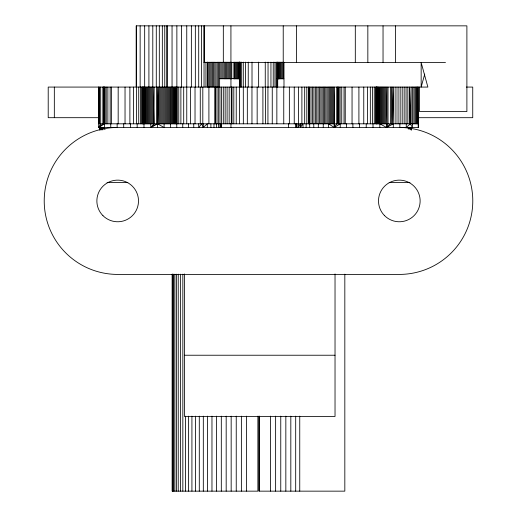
<?xml version="1.0" encoding="UTF-8"?>
<svg xmlns="http://www.w3.org/2000/svg" width="517" height="517" viewBox="0 0 517 517"><rect width="100%" height="100%" fill="white"/><g stroke="black" fill="none" stroke-linecap="round" stroke-linejoin="round"><path stroke-width="0.78" d="M54.33 117.689L54.33 87.076M98.708 87.076L98.708 123.809L418.292 123.809L418.292 127.479L98.708 127.479L98.708 87.076L99.613 123.809L99.613 87.076M172.174 274.172L172.174 491.15L257.886 491.15L257.886 416.14M172.342 491.15L172.348 274.172M172.852 491.15L172.852 274.172M173.706 491.15L173.706 274.172M174.888 491.15L174.888 274.172M176.4 491.15L176.4 274.172M178.236 491.15L178.236 274.172M180.381 491.15L180.381 274.172M182.837 491.15L182.837 274.172M185.59 491.15L185.59 416.133M188.621 491.15L188.621 416.133M191.923 491.15L191.923 416.133M195.484 491.15L195.484 416.133M199.291 491.15L199.291 416.133M203.317 491.15L203.317 416.133M259.114 491.15L259.114 416.14L259.114 491.15L344.826 491.15L344.826 274.172M270.443 491.15L270.443 416.14M275.626 491.15L275.626 416.14M280.763 491.15L280.763 416.14M285.836 491.15L285.836 416.14M290.819 491.15L290.819 416.14M295.692 491.15L295.692 416.14M150.777 123.809L150.777 127.479L154.008 123.809L154.156 87.076M157.498 127.479L157.64 87.076L158.648 123.809L158.648 87.076M207.298 127.479L207.298 123.809L203.22 127.479L203.33 123.809M328.579 127.479L328.579 123.809L334.253 127.479L334.57 87.076M303.02 127.479L303.02 123.809L300.461 127.479L301.081 123.809M424.735 74.067L421.161 87.076L421.161 62.583L427.882 87.076L48.21 87.076L48.21 117.689L98.921 117.689M379.827 127.479L379.827 123.809L386.6 127.479L388.028 123.809L388.028 87.076M104.596 127.479L104.596 123.809L98.708 127.479L100.692 123.809L100.692 87.076M334.253 123.809L334.253 127.479L336.729 123.809L336.729 87.076M386.6 123.809L386.6 127.479L390.484 123.809L390.484 87.076M98.708 127.479L102.851 123.809L102.851 87.076M334.253 127.479L340.225 123.809L340.225 127.479M386.6 127.479L393.295 123.809L393.295 127.479M157.498 123.809L150.777 127.479L156.612 123.809L156.612 87.076L157.498 123.809L164.102 127.479L164.102 123.809M204.008 62.583L445.492 62.583M219.731 78.5L239.377 78.5M277.093 78.5L283.885 78.5M466.334 87.076L472.738 87.076L472.738 117.689L418.292 117.689M107.038 182.585L127.867 182.585M389.133 182.585L409.962 182.585M184.42 355.231L335.029 355.231M105.067 129.541L102.599 127.479L102.864 129.877M203.22 127.479L201.727 123.809L198.69 127.479L198.69 123.809M101.746 127.479L102.011 129.877M101.009 127.479L101.28 129.877M100.408 127.479L100.673 129.877M99.93 127.479L100.201 129.877M99.594 127.479L99.859 129.877M99.387 127.479L99.652 129.877M99.316 127.479L99.587 129.877M221.037 126.012L221.153 127.479L221.153 123.518M300.461 127.479L300.435 123.518L300.461 127.479L300.228 123.809L298.458 127.479L298.432 87.076M334.57 123.809L333.588 87.076L333.588 123.809M154.008 123.809L153.071 87.076L153.071 123.809M104.169 105.442L103.736 87.076L103.736 123.809M221.153 127.479L220.862 123.809M381.139 87.076L381.152 123.809M327.035 87.076L327.048 123.809M147.267 87.076L147.274 123.809M419.52 87.076L419.52 111.562L466.89 111.562L466.89 25.85L136.191 25.85L136.191 87.076M418.201 87.076L418.292 127.479M417.923 87.076L417.923 123.809M417.458 87.076L417.458 123.809M416.818 87.076L416.818 123.809M415.998 87.076L415.998 123.809M415.015 87.076L415.015 123.809M413.865 87.076L413.865 123.809M412.566 87.076L412.566 123.809M412.404 123.809L412.404 127.479L410.317 123.809L409.548 87.076L409.548 123.809M411.558 127.479L411.558 129.877M411.493 127.479L411.493 129.877M411.286 127.479L411.286 129.877M411.118 123.809L411.118 87.076L410.317 123.809L406.246 127.479L406.246 123.809M410.944 127.479L410.944 129.877M410.472 127.479L410.472 129.076M409.865 127.479L409.865 129.076M409.134 127.479L409.134 129.076M408.281 127.479L408.281 129.076M407.848 87.076L407.848 123.809M406.052 87.076L406.052 123.809M404.152 87.076L404.152 123.809M402.181 87.076L402.181 123.809M400.145 87.076L400.145 123.809M399.861 123.809L399.861 127.479M398.058 87.076L398.058 123.809M395.938 87.076L395.938 123.809M395.57 25.85L395.57 62.583M393.805 87.076L393.805 123.809L392.758 87.076L392.5 123.809L391.518 87.076L391.518 123.809M386.949 87.076L386.949 123.809L385.921 87.076L385.921 123.809M384.906 87.076L384.906 123.809M383.911 87.076L383.911 123.809M383.039 25.85L383.039 62.583M382.948 87.076L382.948 123.809M382.024 87.076L382.024 123.809M380.279 87.076L380.279 123.809M379.459 87.076L379.459 123.809M378.767 87.076L378.767 123.809M378.127 87.076L378.127 123.809M377.546 87.076L377.546 123.809M377.022 87.076L377.022 123.809M376.919 87.076L376.919 123.809M376.809 87.076L376.809 123.809M376.686 87.076L376.686 123.809M376.227 87.076L376.227 123.809M375.471 87.076L375.471 123.809M374.282 87.076L374.282 123.809M373.016 123.809L373.016 127.479M372.595 87.076L372.595 123.809M370.327 87.076L370.327 123.809M367.839 25.85L367.839 62.583M367.406 87.076L367.406 123.809M366.223 123.809L366.223 127.479M363.761 87.076L363.761 123.809M359.502 123.809L359.502 127.479M358.908 87.076L358.908 123.809M355.308 25.85L355.308 62.583M352.898 123.809L352.898 127.479M352.051 87.076L352.051 123.809M346.455 123.809L346.455 127.479M345.246 87.076L345.246 123.809M344.031 87.076L344.031 123.809M341.75 87.076L341.75 123.809M340.076 87.076L340.076 123.809M338.926 87.076L338.926 123.809M338.221 87.076L338.221 123.809M337.821 87.076L337.756 123.809M337.614 87.076L337.614 123.809M335.029 273.945L335.029 416.456L184.42 416.456L184.42 273.945M332.605 87.076L332.605 123.809M331.565 87.076L331.565 123.809M330.473 87.076L330.473 123.809M329.361 87.076L329.361 123.809M328.217 87.076L328.217 123.809M325.794 87.076L325.794 123.809M324.514 87.076L324.514 123.809M323.332 87.076L323.332 123.809M323.254 123.809L323.254 127.479M322.11 87.076L322.11 123.809M320.863 87.076L320.863 123.809M319.577 87.076L319.577 123.809M318.31 123.809L318.31 127.479M318.123 87.076L318.123 123.809M316.759 87.076L316.759 123.809M315.357 87.076L315.357 123.809M313.922 87.076L313.922 123.809M313.78 123.809L313.78 127.479M312.462 87.076L312.462 123.809M311.001 87.076L311.001 123.809M309.702 123.809L309.702 127.479M309.431 87.076L309.431 123.809M308.862 87.076L308.862 123.809M308.365 87.076L308.365 123.809M306.788 87.076L306.788 123.809M306.109 123.809L306.109 127.479M304.681 87.076L304.681 123.809M301.896 87.076L301.896 123.809M299.75 416.133L299.75 491.15M297.01 123.809L297.01 127.479M296.39 25.85L296.39 62.583M296.138 123.809L296.138 127.479M295.847 123.809L295.847 127.479M294.251 87.076L294.251 123.809M289.358 87.076L289.358 123.809M288.499 123.466L288.499 127.479M283.988 62.583L283.988 87.076M283.755 87.076L283.755 123.809M283.406 62.098L283.406 79.017M283.226 25.85L283.226 62.583M282.405 62.098L282.405 79.017M281.494 62.098L281.494 79.017M280.608 62.098L280.608 79.017M279.742 62.098L279.742 79.017M278.915 62.098L278.915 79.017M278.14 79.017L278.081 62.098L278.004 79.017M277.713 62.098L277.713 87.076M277.093 62.098L277.093 87.076M276.853 87.076L276.853 123.809M276.233 62.098L276.233 87.076M274.966 62.098L274.966 87.076M273.228 62.098L273.228 87.076M272.259 87.076L272.259 123.809M270.947 62.098L270.947 87.076M268.045 62.098L268.045 87.076M267.935 87.076L267.935 123.809M265.589 87.076L265.589 123.809M265.26 62.098L265.26 87.076M262.907 87.076L262.907 123.809M258.636 62.098L258.636 87.076M257.162 87.076L257.162 123.809M252.012 62.098L252.012 87.076M251.96 87.076L251.96 123.809M248.244 62.098L248.244 87.076M247.326 87.076L247.326 123.809M246.557 416.14L246.557 491.15M245.452 62.098L245.452 87.076M243.281 62.098L243.345 123.809M241.659 62.098L241.659 87.076M241.374 416.14L241.374 491.15M240.521 62.098L240.521 87.076M239.791 62.098L239.791 87.076M239.423 87.076L239.423 123.809M239.384 62.098L239.384 87.076M239.255 62.098L239.216 79.017M238.919 62.098L238.919 79.017M238.104 62.098L238.104 79.017M237.238 62.098L237.238 79.017M236.321 62.098L236.321 79.017M236.23 87.076L236.23 123.809M236.237 416.14L236.237 491.15M235.371 62.098L235.371 79.017M234.401 62.098L234.401 79.017M233.871 62.098L233.871 79.017M233.807 87.076L233.807 123.809M231.991 87.076L231.991 123.809M231.771 62.098L231.771 79.017M231.28 87.076L231.28 123.809M231.164 416.14L231.164 491.15M230.925 25.85L230.925 62.583M230.95 78.5L230.95 87.334M230.95 123.466L230.95 127.479M230.847 62.098L230.847 79.017M229.852 62.098L229.852 79.017M229.16 87.076L229.16 123.809M228.811 62.098L228.811 79.017M227.726 62.098L227.726 79.017M227.099 87.076L227.099 123.809M226.608 62.098L226.608 79.017M226.181 416.14L226.181 491.15M225.464 62.098L225.464 79.017M225.141 87.076L225.141 123.809M224.32 62.098L224.32 79.017M223.325 25.85L223.325 62.583M223.292 87.076L223.292 123.809M223.137 62.098L223.137 79.017M221.98 62.098L221.98 79.017M221.547 87.076L221.547 123.809M221.308 416.14L221.308 491.15M220.811 62.098L220.811 79.017M219.899 87.076L219.99 127.479M219.628 62.098L219.628 87.076M218.542 123.809L218.542 127.479M218.439 62.098L218.439 87.076M218.342 87.076L218.342 123.809M217.25 62.098L217.25 87.076M216.985 87.076L216.985 123.809M216.565 416.14L216.565 491.15M216.539 123.809L216.539 127.479M215.99 62.098L215.99 87.076M215.576 87.076L215.576 123.809M215.356 87.076L215.337 123.809M214.794 62.098L214.826 123.809M213.98 123.809L213.98 127.479M213.599 62.098L213.599 87.076M212.416 62.098L212.416 87.076M211.97 416.14L211.97 491.15M211.246 62.098L211.246 87.076M210.891 123.809L210.891 127.479M210.115 62.098L210.115 87.076M209.036 62.098L209.036 87.076M208.907 87.076L208.907 123.809M207.931 62.098L207.931 87.076M207.55 416.14L207.55 491.15M207.362 62.098L207.362 87.076M205.947 62.098L205.947 87.076M204.183 25.85L204.183 62.583M204.034 25.85L204.034 87.076M202.813 87.076L202.813 123.809M201.456 25.85L201.456 87.076M200.266 87.076L200.266 123.809M198.709 25.85L198.709 87.076M195.342 25.85L195.342 87.076M195.025 87.076L195.025 123.809M193.746 123.809L193.746 127.479M191.361 25.85L191.361 87.076M190.54 87.076L190.54 123.809M188.421 123.809L188.421 127.479M186.753 25.85L186.766 123.809M183.703 87.076L183.703 123.809M182.747 123.809L182.747 127.479M181.499 25.85L181.499 87.076M180.885 87.076L180.885 123.809M178.759 87.076L178.759 123.809M177.273 87.076L177.273 123.809M176.866 25.85L176.866 87.076M176.775 123.809L176.775 127.479M176.258 87.076L176.258 123.809M175.896 87.076L175.896 123.809M175.483 87.076L175.483 123.809M174.914 87.076L174.914 123.809M174.235 87.076L174.235 123.809M173.473 87.076L173.473 123.809M172.646 87.076L172.646 123.809M172.051 25.85L172.051 87.076M171.773 87.076L171.773 123.809M170.862 87.076L170.862 123.809M170.545 123.809L170.545 127.479M170.003 87.076L170.003 123.809M169.04 87.076L169.04 123.809M168.051 87.076L168.051 123.809M167.495 25.85L167.547 87.076M167.056 87.076L167.056 123.809M166.674 25.85L166.674 87.076M166.035 87.076L166.035 123.809M165.007 87.076L165.007 123.809M164.755 25.85L164.755 87.076M163.947 87.076L163.947 123.809M162.887 87.076L162.887 123.809M162.338 25.85L162.338 87.076M161.815 87.076L161.815 123.809M160.742 87.076L160.742 123.809M159.682 87.076L159.682 123.809M159.314 25.85L159.314 87.076M156.283 25.85L156.283 87.076M152.793 25.85L152.793 87.076M152.05 87.076L152.05 123.809M151.035 87.076L151.035 123.809M150.033 87.076L150.033 123.809M149.077 87.076L149.077 123.809M148.909 25.85L148.909 87.076M148.153 87.076L148.153 123.809M146.401 87.076L146.401 123.809M145.587 87.076L145.587 123.809M144.896 87.076L144.896 123.809M144.67 25.85L144.67 87.076M144.256 87.076L144.256 123.809M143.984 123.809L143.984 127.479M143.668 87.076L143.668 123.809M143.151 87.076L143.151 123.809M143.041 87.076L143.041 123.809M142.931 87.076L142.931 123.809M142.815 87.076L142.815 123.809M142.356 87.076L142.356 123.809M141.593 87.076L141.593 123.809M140.411 87.076L140.411 123.809M140.139 25.85L140.139 87.076M138.724 87.076L138.724 123.809M137.173 123.809L137.173 127.479M136.456 87.076L136.456 123.809M136.372 25.85L136.372 87.076M133.528 87.076L133.528 123.809M130.4 123.809L130.4 127.479M129.89 87.076L129.89 123.809M125.036 87.076L125.036 123.809M123.705 123.809L123.705 127.479M118.173 87.076L118.173 123.809M117.139 123.809L117.139 127.479M111.375 87.076L111.375 123.809M110.754 123.809L110.754 127.479M110.16 87.076L110.16 123.809M107.872 87.076L107.872 123.809M106.205 87.076L106.205 123.809M105.054 87.076L105.054 123.809M104.344 87.076L104.344 123.809M104.027 87.076L104.027 123.809M103.949 87.076L103.949 123.809M103.878 87.076L103.878 123.809M399.311 127.479A73.466 73.466 0 0 1 472.784 200.951A73.466 73.466 0 0 1 399.311 274.417L117.689 274.417A73.466 73.466 0 0 1 44.216 200.951A73.466 73.466 0 0 1 117.689 127.479M384.596 215.667A20.816 20.816 0 0 0 419.423 206.335A20.816 20.816 0 0 0 393.928 180.84A20.816 20.816 0 0 0 384.596 215.667M102.967 215.667A20.816 20.816 0 0 0 137.793 206.335A20.816 20.816 0 0 0 112.299 180.84A20.816 20.816 0 0 0 102.967 215.667"/></g></svg>
